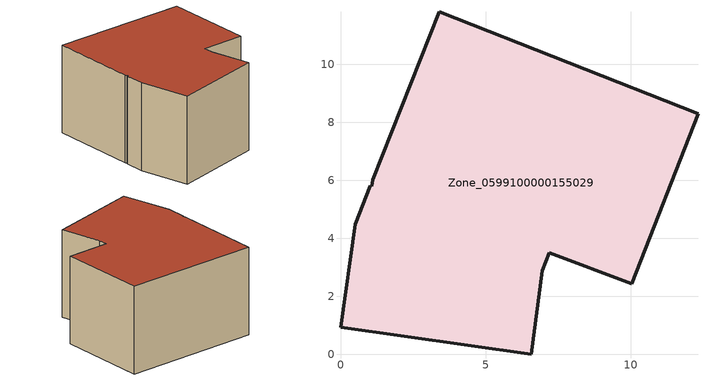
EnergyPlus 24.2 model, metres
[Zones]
Zone_0599100000155029
 floor ground (C_G): 3.41,11.82 12.32,8.3 10.03,2.43 7.19,3.51 6.96,2.89 6.58,0 0,0.93 0.5,4.49 1.03,5.82 1.08,5.8 1.11,6.02 z0
 wall outside (C_F): 12.32,8.3 3.41,11.82 1.11,6.02 1.08,5.8 1.03,5.82 0.5,4.49 0,0.93 6.58,0 6.96,2.89 7.19,3.51 10.03,2.43 12.32,8.3 z0:6.1
 roof outside (C_R): 3.41,11.82 1.11,6.02 1.08,5.8 1.03,5.82 0.5,4.49 0,0.93 6.58,0 6.96,2.89 7.19,3.51 10.03,2.43 12.32,8.3 z6.1
[BUILDING]
Pand.0599100000155029: North Axis=0; Terrain=City; Loads Convergence Tolerance Value=0.04; Temperature Convergence Tolerance Value=0.4; Solar Distribution=FullExterior; Maximum Number of Warmup Days=25; Minimum Number of Warmup Days=1
[Site:Location]
Rotterdam.The.Hague.AP_ZH_NLD Design_Conditions: Latitude=51.96; Longitude=4.45; Time Zone=1; Elevation=-4.5
[SITE:GROUNDTEMPERATURE:BUILDINGSURFACE]
18, 18, 18, 18, 18, 18, 18, 18, 18, 18, 18, 18
[MATERIAL] Thermal Absorptance=0.9; Solar Absorptance=0.7; Visible Absorptance=0.7
Name | Roughness | Thickness | Conductivity | Density | Specific Heat
G.TC.1946-1964 | MediumSmooth | 0.15 | 1 | 540 | 1210
F.TC.1946-1964 | Rough | 0.3 | 0.857143 | 1920 | 840
R.TC.1946-1964 | MediumRough | 0.2 | 0.235294 | 1500 | 1000
[CONSTRUCTION]
C_G: G.TC.1946-1964
C_F: F.TC.1946-1964
C_R: R.TC.1946-1964
[ZONE]
Zone_0599100000155029: Type=1; Multiplier=1; Ceiling Height=Autocalculate; Volume=Autocalculate; Floor Area=autocalculate; Part of Total Floor Area=Yes
[ZONEINFILTRATION:DESIGNFLOWRATE]
Infil_Zone_0599100000155029: Zone or ZoneList or Space or SpaceList=Zone_0599100000155029; Schedule=AlwaysOn; Design Flow Rate Calculation Method=Flow/Area; Flow Rate per Floor Area=0.003; Constant Term Coefficient=1; Temperature Term Coefficient=0; Velocity Term Coefficient=0; Velocity Squared Term Coefficient=0
[HVACTEMPLATE:ZONE:IDEALLOADSAIRSYSTEM]
Zone_0599100000155029: Maximum Heating Supply Air Temperature=50; Minimum Cooling Supply Air Temperature=13; Maximum Heating Supply Air Humidity Ratio=0.0156; Minimum Cooling Supply Air Humidity Ratio=0.0077; Heating Limit=NoLimit; Cooling Limit=NoLimit; Dehumidification Control Type=ConstantSensibleHeatRatio; Cooling Sensible Heat Ratio=0.7; Dehumidification Setpoint=60; Humidification Control Type=None; Humidification Setpoint=30; Outdoor Air Method=None; Outdoor Air Flow Rate per Person=0.00944; Outdoor Air Flow Rate per Zone Floor Area=0; Outdoor Air Flow Rate per Zone=0; Demand Controlled Ventilation Type=None; Outdoor Air Economizer Type=NoEconomizer; Heat Recovery Type=None; Sensible Heat Recovery Effectiveness=0.7; Latent Heat Recovery Effectiveness=0.65
[ZONECONTROL:THERMOSTAT]
ThermostatControl_Zone_0599100000155029: Zone or ZoneList=Zone_0599100000155029; Control Type Schedule=DualSetpointControlType; Control 1=Thermostat_Zone_0599100000155029; Temperature Difference Between Cutout And Setpoint=0
[THERMOSTATSETPOINT:DUALSETPOINT]
Thermostat_Zone_0599100000155029: Heating Setpoint Temperature Schedule=HeatingSetpoint_Zone_0599100000155029; Cooling Setpoint Temperature Schedule=CoolingSetpoint_Zone_0599100000155029
[SCHEDULE:COMPACT]
HeatingSetpoint_Zone_0599100000155029: Through: 12/31, For: AllDays, Until: 24:00, 21
CoolingSetpoint_Zone_0599100000155029: Through: 12/31, For: AllDays, Until: 24:00, 24
DualSetpointControlType: Through: 12/31, For: AllDays, Until: 24:00, 4
AlwaysOn: Through: 12/31, For: AllDays, Until: 24:00, 1
